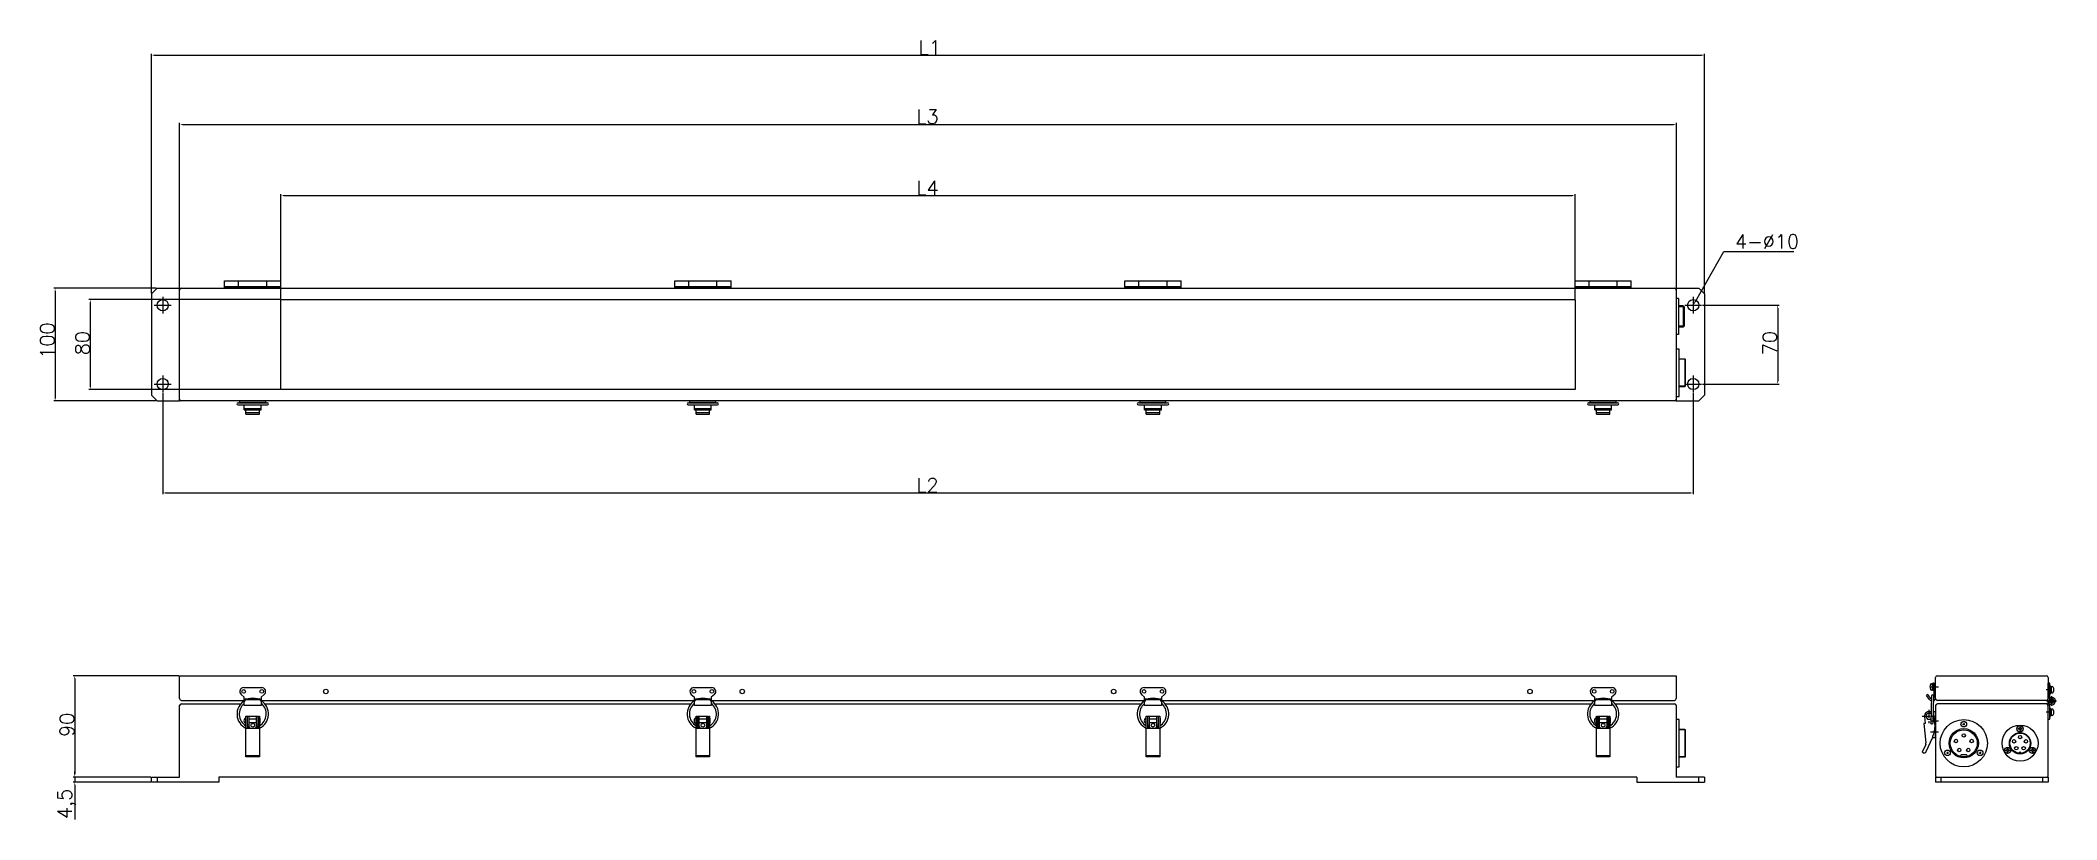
# Model space of a CAD drawing. Extents: x 926 to 2718, y 570 to 1262.
import ezdxf

# ---------------------------------------------------------------- set-up
doc = ezdxf.new("R2010")
doc.units = 0
for name, pattern in [('CENTER', [2, 1.25, -0.25, 0.25, -0.25]), ('CENTER2', [10, 7, -1, 1, -1]), ('HIDDEN', [0.375, 0.25, -0.125])]:
    doc.linetypes.add(name, pattern=pattern)
doc.layers.get('0').update_dxf_attribs({"linetype": 'CONTINUOUS'})
doc.layers.get('DEFPOINTS').update_dxf_attribs({"linetype": 'CONTINUOUS'})
doc.layers.add('HLST', color=7, linetype='CONTINUOUS')
doc.styles.get("Standard").update_dxf_attribs({"font": 'txt', "bigfont": 'extfont2.shx'})
doc.dimstyles.get("Standard").update_dxf_attribs({"dimtxt": 2.5, "dimasz": 2.5, "dimexe": 1.25, "dimexo": 0.625, "dimtad": 1, "dimcen": 2.5, "dimazin": 3, "dimtfac": 1, "dimtmove": 0, "dimatfit": 3})

# ---------------------------------------------------------------- blocks, each defined once
blk = doc.blocks.new('A$C368937F0')
at = {"layer": 'HLST'}
for p, q in [((25, 94.5), (1355, 94.5)), ((25, 74.1), (25, 94.5)), ((1355, 94.5), (1355, 74.1)), ((26.6, 72.5), (82.5, 72.5)), ((79.7, 77.8), (82.5, 75.5)), ((82, 84), (98, 84)), ((82.5, 68), (82.5, 75.5)), ((84, 73.8), (96, 73.8)), ((96, 73), (84, 73)), ((100.3, 77.8), (97.5, 75.5)), ((97.5, 75.5), (97.5, 68)), ((97.5, 72.5), (482.5, 72.5)), ((479.7, 77.8), (482.5, 75.5)), ((482, 84), (498, 84)), ((482.5, 68), (482.5, 75.5)), ((484, 73.8), (496, 73.8)), ((496, 73), (484, 73)), ((500.3, 77.8), (497.5, 75.5)), ((497.5, 75.5), (497.5, 68)), ((497.5, 72.5), (882.5, 72.5)), ((879.7, 77.8), (882.5, 75.5)), ((882, 84), (898, 84)), ((882.5, 68), (882.5, 75.5)), ((884, 73.8), (896, 73.8)), ((896, 73), (884, 73)), ((900.3, 77.8), (897.5, 75.5)), ((897.5, 75.5), (897.5, 68)), ((897.5, 72.5), (1282.5, 72.5)), ((1279.7, 77.8), (1282.5, 75.5)), ((1282, 84), (1298, 84)), ((1282.5, 68), (1282.5, 75.5)), ((1284, 73.8), (1296, 73.8)), ((1296, 73), (1284, 73)), ((1300.3, 77.8), (1297.5, 75.5)), ((1297.5, 75.5), (1297.5, 68)), ((1297.5, 72.5), (1353.4, 72.5)), ((25, 4.5), (25, 67.9)), ((26.6, 69.5), (79.3, 69.5)), ((97.5, 68), (82.5, 68)), ((84, 58.5), (85, 58.5)), ((84, 22.5), (84, 58.5)), ((85, 58.5), (85, 48)), ((85.5, 56), (85, 56)), ((85.5, 58.5), (94.5, 58.5)), ((85.5, 49.4), (85.5, 58.5)), ((86.5, 58.5), (86.5, 49)), ((93.5, 56), (86.5, 56)), ((93.5, 49), (93.5, 58.5)), ((94.5, 58.5), (94.5, 49.4)), ((95, 56), (94.5, 56)), ((95, 58.5), (96, 58.5)), ((95, 48), (95, 58.5)), ((96, 58.5), (96, 22.5)), ((96.6, 56.7), (96, 56.7)), ((96.6, 52.3), (96.6, 56.7)), ((100.7, 69.5), (479.3, 69.5)), ((497.5, 68), (482.5, 68)), ((484, 58.5), (485, 58.5)), ((484, 22.5), (484, 58.5)), ((485, 58.5), (485, 48)), ((485.5, 56), (485, 56)), ((485.5, 58.5), (494.5, 58.5)), ((485.5, 49.4), (485.5, 58.5)), ((486.5, 58.5), (486.5, 49)), ((493.5, 56), (486.5, 56)), ((493.5, 49), (493.5, 58.5)), ((494.5, 58.5), (494.5, 49.4)), ((495, 56), (494.5, 56)), ((495, 58.5), (496, 58.5)), ((495, 48), (495, 58.5)), ((496, 58.5), (496, 22.5)), ((496.6, 56.7), (496, 56.7)), ((496.6, 52.3), (496.6, 56.7)), ((500.7, 69.5), (879.3, 69.5)), ((897.5, 68), (882.5, 68)), ((884, 58.5), (885, 58.5)), ((884, 22.5), (884, 58.5)), ((885, 58.5), (885, 48)), ((885.5, 56), (885, 56)), ((885.5, 58.5), (894.5, 58.5)), ((885.5, 49.4), (885.5, 58.5)), ((886.5, 58.5), (886.5, 49)), ((893.5, 56), (886.5, 56)), ((893.5, 49), (893.5, 58.5)), ((894.5, 58.5), (894.5, 49.4)), ((895, 56), (894.5, 56)), ((895, 58.5), (896, 58.5)), ((895, 48), (895, 58.5)), ((896, 58.5), (896, 22.5)), ((896.6, 56.7), (896, 56.7)), ((896.6, 52.3), (896.6, 56.7)), ((900.7, 69.5), (1279.3, 69.5)), ((1297.5, 68), (1282.5, 68)), ((1284, 58.5), (1285, 58.5)), ((1284, 22.5), (1284, 58.5)), ((1285, 58.5), (1285, 48)), ((1285.5, 56), (1285, 56)), ((1285.5, 58.5), (1294.5, 58.5)), ((1285.5, 49.4), (1285.5, 58.5)), ((1286.5, 58.5), (1286.5, 49)), ((1293.5, 56), (1286.5, 56)), ((1293.5, 49), (1293.5, 58.5)), ((1294.5, 58.5), (1294.5, 49.4)), ((1295, 56), (1294.5, 56)), ((1295, 58.5), (1296, 58.5)), ((1295, 48), (1295, 58.5)), ((1296, 58.5), (1296, 22.5)), ((1296.6, 56.7), (1296, 56.7)), ((1296.6, 52.3), (1296.6, 56.7)), ((1300.7, 69.5), (1353.4, 69.5)), ((1355, 67.9), (1355, 4.5)), ((1357.5, 55.5), (1355, 55.5)), ((1355, 55.5), (1355, 13.5)), ((1357.5, 13.5), (1357.5, 55.5)), ((84, 48), (96, 48)), ((85, 53), (85.5, 53)), ((86.5, 50.5), (85.5, 50.5)), ((86.5, 53), (93.5, 53)), ((94.5, 50.5), (93.5, 50.5)), ((94.5, 53), (95, 53)), ((96, 52.3), (96.6, 52.3)), ((484, 48), (496, 48)), ((485, 53), (485.5, 53)), ((486.5, 50.5), (485.5, 50.5)), ((486.5, 53), (493.5, 53)), ((494.5, 50.5), (493.5, 50.5)), ((494.5, 53), (495, 53)), ((496, 52.3), (496.6, 52.3)), ((884, 48), (896, 48)), ((885, 53), (885.5, 53)), ((886.5, 50.5), (885.5, 50.5)), ((886.5, 53), (893.5, 53)), ((894.5, 50.5), (893.5, 50.5)), ((894.5, 53), (895, 53)), ((896, 52.3), (896.6, 52.3)), ((1284, 48), (1296, 48)), ((1285, 53), (1285.5, 53)), ((1286.5, 50.5), (1285.5, 50.5)), ((1286.5, 53), (1293.5, 53)), ((1294.5, 50.5), (1293.5, 50.5)), ((1294.5, 53), (1295, 53)), ((1296, 52.3), (1296.6, 52.3)), ((1357.5, 47), (1362.5, 47)), ((1363, 46.5), (1357.5, 46.5)), ((1362.5, 47), (1362.5, 22)), ((1362.5, 47), (1363, 46.5)), ((1363, 46.5), (1363, 22.5)), ((85, 22.5), (84, 22.5)), ((95.4, 23.3), (84.6, 23.3)), ((85, 22.8), (95, 22.8)), ((85, 22.8), (85, 22.5)), ((95, 22.5), (95, 22.8)), ((96, 22.5), (95, 22.5)), ((485, 22.5), (484, 22.5)), ((495.4, 23.3), (484.6, 23.3)), ((485, 22.8), (495, 22.8)), ((485, 22.8), (485, 22.5)), ((495, 22.5), (495, 22.8)), ((496, 22.5), (495, 22.5)), ((885, 22.5), (884, 22.5)), ((895.4, 23.3), (884.6, 23.3)), ((885, 22.8), (895, 22.8)), ((885, 22.8), (885, 22.5)), ((895, 22.5), (895, 22.8)), ((896, 22.5), (895, 22.5)), ((1285, 22.5), (1284, 22.5)), ((1295.4, 23.3), (1284.6, 23.3)), ((1285, 22.8), (1295, 22.8)), ((1285, 22.8), (1285, 22.5)), ((1295, 22.5), (1295, 22.8)), ((1296, 22.5), (1295, 22.5)), ((1363, 22.5), (1357.5, 22.5)), ((1362.5, 22), (1357.5, 22)), ((1363, 22.5), (1362.5, 22)), ((0, 0), (0, 4.5)), ((0, 4.5), (25, 4.5)), ((5, 4.5), (5, 0)), ((60, 4.5), (60, 0)), ((1320, 4.5), (60, 4.5)), ((1320, 4.5), (1320, 0)), ((1355, 13.5), (1357.5, 13.5)), ((1380, 4.5), (1355, 4.5)), ((1375, 0), (1375, 4.5)), ((1380, 4.5), (1380, 0)), ((60, 0), (0, 0)), ((1320, 0), (1380, 0))]:
    blk.add_line(p, q, dxfattribs=at)
for centre, radius in [((82, 80.5), 1.6), ((98, 80.5), 1.6), ((155, 80.5), 2), ((482, 80.5), 1.6), ((498, 80.5), 1.6), ((525, 80.5), 2), ((855, 80.5), 2), ((882, 80.5), 1.6), ((898, 80.5), 1.6), ((1225, 80.5), 2), ((1282, 80.5), 1.6), ((1298, 80.5), 1.6), ((90, 50.5), 1.6), ((490, 50.5), 1.6), ((890, 50.5), 1.6), ((1290, 50.5), 1.6)]:
    blk.add_circle(centre, radius, dxfattribs=at)
for centre, radius, start, end in [((26.6, 74.1), 1.6, 180, 270), ((90, 60.5), 14, 122.3924, 244.6231), ((82, 80.5), 3.5, 90, 229.8595), ((84, 72.3), 1.5, 90, 180), ((84, 71.5), 1.5, 90, 180), ((90, 60.5), 14, 72.5423, 107.4577), ((96, 72.3), 1.5, 0, 90), ((96, 71.5), 1.5, 0, 90), ((90, 60.5), 14, 295.3769, 57.6076), ((98, 80.5), 3.5, 310.1405, 90), ((490, 60.5), 14, 122.3924, 244.6231), ((482, 80.5), 3.5, 90, 229.8595), ((484, 72.3), 1.5, 90, 180), ((484, 71.5), 1.5, 90, 180), ((490, 60.5), 14, 72.5423, 107.4577), ((496, 72.3), 1.5, 0, 90), ((496, 71.5), 1.5, 0, 90), ((490, 60.5), 14, 295.3769, 57.6076), ((498, 80.5), 3.5, 310.1405, 90), ((890, 60.5), 14, 122.3924, 244.6231), ((882, 80.5), 3.5, 90, 229.8595), ((884, 72.3), 1.5, 90, 180), ((884, 71.5), 1.5, 90, 180), ((890, 60.5), 14, 72.5423, 107.4577), ((896, 72.3), 1.5, 0, 90), ((896, 71.5), 1.5, 0, 90), ((890, 60.5), 14, 295.3769, 57.6076), ((898, 80.5), 3.5, 310.1405, 90), ((1290, 60.5), 14, 122.3924, 244.6231), ((1282, 80.5), 3.5, 90, 229.8595), ((1284, 72.3), 1.5, 90, 180), ((1284, 71.5), 1.5, 90, 180), ((1290, 60.5), 14, 72.5423, 107.4577), ((1296, 72.3), 1.5, 0, 90), ((1296, 71.5), 1.5, 0, 90), ((1290, 60.5), 14, 295.3769, 57.6076), ((1298, 80.5), 3.5, 310.1405, 90), ((1353.4, 74.1), 1.6, 270, 0), ((26.6, 67.9), 1.6, 90, 180), ((90, 60.5), 12, 128.6822, 240), ((85.1, 54.5), 2.92, 112.6199, 247.3801), ((90, 60.5), 12, 300, 51.3178), ((490, 60.5), 12, 128.6822, 240), ((485.1, 54.5), 2.92, 112.6199, 247.3801), ((490, 60.5), 12, 300, 51.3178), ((890, 60.5), 12, 128.6822, 240), ((885.1, 54.5), 2.92, 112.6199, 247.3801), ((890, 60.5), 12, 300, 51.3178), ((1290, 60.5), 12, 128.6822, 240), ((1285.1, 54.5), 2.92, 112.6199, 247.3801), ((1290, 60.5), 12, 300, 51.3178), ((1353.4, 67.9), 1.6, 0, 90), ((90, 60.5), 12, 245.3757, 254.3815), ((86.5, 48), 1, 2.2415, 177.7602), ((93.5, 48), 1, 0, 177.7585), ((90, 60.5), 12, 285.6185, 294.6243), ((490, 60.5), 12, 245.3757, 254.3815), ((486.5, 48), 1, 2.2415, 177.7602), ((493.5, 48), 1, 0, 177.7585), ((490, 60.5), 12, 285.6185, 294.6243), ((890, 60.5), 12, 245.3757, 254.3815), ((886.5, 48), 1, 2.2415, 177.7602), ((893.5, 48), 1, 0, 177.7585), ((890, 60.5), 12, 285.6185, 294.6243), ((1290, 60.5), 12, 245.3757, 254.3815), ((1286.5, 48), 1, 2.2415, 177.7602), ((1293.5, 48), 1, 0, 177.7585), ((1290, 60.5), 12, 285.6185, 294.6243), ((84.6, 22.7), 0.6, 90, 180), ((95.4, 22.7), 0.6, 0, 90), ((484.6, 22.7), 0.6, 90, 180), ((495.4, 22.7), 0.6, 0, 90), ((884.6, 22.7), 0.6, 90, 180), ((895.4, 22.7), 0.6, 0, 90), ((1284.6, 22.7), 0.6, 90, 180), ((1295.4, 22.7), 0.6, 0, 90)]:
    blk.add_arc(centre, radius, start, end, dxfattribs=at)
blk = doc.blocks.new('A$C65B94820')
at = {"layer": 'HLST'}
for p, q in [((5, 111.9), (0, 106.9)), ((5, 111.9), (25, 111.9)), ((25, 111.9), (1355, 111.9)), ((25, 11.9), (25, 111.9)), ((25, 13.5), (25, 110.3)), ((26.6, 111.9), (1353.4, 111.9)), ((65, 111.9), (65, 118.4)), ((65, 118.4), (115, 118.4)), ((65, 113.4), (115, 113.4)), ((115, 111.9), (65, 111.9)), ((77.5, 113.4), (77.5, 118.4)), ((102.5, 113.4), (102.5, 118.4)), ((115, 111.9), (115, 118.4)), ((465, 111.9), (465, 118.4)), ((465, 118.4), (515, 118.4)), ((465, 113.4), (515, 113.4)), ((515, 111.9), (465, 111.9)), ((477.5, 113.4), (477.5, 118.4)), ((502.5, 113.4), (502.5, 118.4)), ((515, 111.9), (515, 118.4)), ((865, 111.9), (865, 118.4)), ((865, 118.4), (915, 118.4)), ((865, 113.4), (915, 113.4)), ((915, 111.9), (865, 111.9)), ((877.5, 113.4), (877.5, 118.4)), ((902.5, 113.4), (902.5, 118.4)), ((915, 111.9), (915, 118.4)), ((1265, 111.9), (1265, 118.4)), ((1265, 118.4), (1315, 118.4)), ((1265, 113.4), (1315, 113.4)), ((1315, 111.9), (1265, 111.9)), ((1277.5, 113.4), (1277.5, 118.4)), ((1302.5, 113.4), (1302.5, 118.4)), ((1315, 111.9), (1315, 118.4)), ((1355, 111.9), (1355, 11.9)), ((1355, 111.9), (1375, 111.9)), ((1355, 110.3), (1355, 13.5)), ((1375, 111.9), (1380, 106.9)), ((0, 106.9), (0, 16.9)), ((2.5, 96.9), (17.5, 96.9)), ((10, 104.4), (10, 89.4)), ((115, 101.9), (1265, 101.9)), ((115, 21.9), (115, 101.9)), ((1265, 101.9), (1265, 21.9)), ((1357, 102.9), (1355, 102.9)), ((1355, 102.9), (1355, 70.9)), ((1357, 102.9), (1357, 70.9)), ((1361, 96.4), (1357, 96.4)), ((1362, 95.4), (1357, 95.4)), ((1361, 96.4), (1361, 77.4)), ((1361, 96.4), (1362, 95.4)), ((1362, 95.4), (1362, 78.4)), ((1362, 95.4), (1362, 78.4)), ((1362.5, 96.9), (1377.5, 96.9)), ((1370, 104.4), (1370, 89.4)), ((1380, 106.9), (1380, 16.9)), ((1362, 78.4), (1357, 78.4)), ((1361, 77.4), (1357, 77.4)), ((1361, 77.4), (1362, 78.4)), ((1357, 70.9), (1355, 70.9)), ((1357.5, 57.9), (1355, 57.9)), ((1355, 57.9), (1355, 15.9)), ((1357.5, 15.9), (1357.5, 57.9)), ((1357.5, 49.4), (1362.5, 49.4)), ((1363, 48.9), (1357.5, 48.9)), ((1362.5, 49.4), (1362.5, 24.4)), ((1362.5, 49.4), (1363, 48.9)), ((1363, 48.9), (1363, 24.9)), ((2.5, 26.9), (17.5, 26.9)), ((10, 34.4), (10, 19.4)), ((1265, 21.9), (115, 21.9)), ((1363, 24.9), (1357.5, 24.9)), ((1362.5, 24.4), (1357.5, 24.4)), ((1362.5, 26.9), (1377.5, 26.9)), ((1363, 24.9), (1362.5, 24.4)), ((1370, 34.4), (1370, 19.4)), ((0, 16.9), (5, 11.9)), ((5, 11.9), (25, 11.9)), ((1355, 11.9), (25, 11.9)), ((1353.4, 11.9), (26.6, 11.9)), ((77, 10.3), (103, 10.3)), ((77, 8.3), (103, 8.3)), ((78.5, 10.4), (78.5, 11.9)), ((78.5, 11.9), (101.5, 11.9)), ((78.5, 10.4), (101.5, 10.4)), ((82.5, 3.9), (82.5, 8.3)), ((82.5, 5.1), (97.5, 5.1)), ((82.5, 3.9), (97.5, 3.9)), ((84, 0), (84, 3.9)), ((84, 1.5), (96, 1.5)), ((96, 0), (96, 3.9)), ((97.5, 3.9), (97.5, 8.3)), ((101.5, 10.4), (101.5, 11.9)), ((104, 8.3), (104, 8.3)), ((477, 10.3), (503, 10.3)), ((477, 8.3), (503, 8.3)), ((478.5, 10.4), (478.5, 11.9)), ((478.5, 11.9), (501.5, 11.9)), ((478.5, 10.4), (501.5, 10.4)), ((482.5, 3.9), (482.5, 8.3)), ((482.5, 5.1), (497.5, 5.1)), ((482.5, 3.9), (497.5, 3.9)), ((484, 0), (484, 3.9)), ((484, 1.5), (496, 1.5)), ((496, 0), (496, 3.9)), ((497.5, 3.9), (497.5, 8.3)), ((501.5, 10.4), (501.5, 11.9)), ((504, 8.3), (504, 8.3)), ((877, 10.3), (903, 10.3)), ((877, 8.3), (903, 8.3)), ((878.5, 10.4), (878.5, 11.9)), ((878.5, 11.9), (901.5, 11.9)), ((878.5, 10.4), (901.5, 10.4)), ((882.5, 3.9), (882.5, 8.3)), ((882.5, 5.1), (897.5, 5.1)), ((882.5, 3.9), (897.5, 3.9)), ((884, 0), (884, 3.9)), ((884, 1.5), (896, 1.5)), ((896, 0), (896, 3.9)), ((897.5, 3.9), (897.5, 8.3)), ((901.5, 10.4), (901.5, 11.9)), ((904, 8.3), (904, 8.3)), ((1277, 10.3), (1303, 10.3)), ((1277, 8.3), (1303, 8.3)), ((1278.5, 10.4), (1278.5, 11.9)), ((1278.5, 11.9), (1301.5, 11.9)), ((1278.5, 10.4), (1301.5, 10.4)), ((1282.5, 3.9), (1282.5, 8.3)), ((1282.5, 5.1), (1297.5, 5.1)), ((1282.5, 3.9), (1297.5, 3.9)), ((1284, 0), (1284, 3.9)), ((1284, 1.5), (1296, 1.5)), ((1296, 0), (1296, 3.9)), ((1297.5, 3.9), (1297.5, 8.3)), ((1301.5, 10.4), (1301.5, 11.9)), ((1304, 8.3), (1304, 8.3)), ((1355, 15.9), (1357.5, 15.9)), ((1355, 11.9), (1375, 11.9)), ((1375, 11.9), (1380, 16.9)), ((84, 0), (96, 0)), ((484, 0), (496, 0)), ((884, 0), (896, 0)), ((1284, 0), (1296, 0))]:
    blk.add_line(p, q, dxfattribs=at)
for centre in [(10, 96.9), (1370, 96.9), (10, 26.9), (1370, 26.9)]:
    blk.add_circle(centre, 5, dxfattribs=at)
for centre, radius, start, end in [((26.6, 110.3), 1.6, 90, 180), ((1353.4, 110.3), 1.6, 0, 90), ((26.6, 13.5), 1.6, 180, 270), ((77, 9.3), 1, 90, 270), ((103, 9.3), 1, 270, 90), ((477, 9.3), 1, 90, 270), ((503, 9.3), 1, 270, 90), ((877, 9.3), 1, 90, 270), ((903, 9.3), 1, 270, 90), ((1277, 9.3), 1, 90, 270), ((1303, 9.3), 1, 270, 90), ((1353.4, 13.5), 1.6, 270, 0)]:
    blk.add_arc(centre, radius, start, end, dxfattribs=at)
blk = doc.blocks.new('A$C2DA26593')
at = {"layer": 'HLST'}
for p, q in [((11.9, 74.1), (11.9, 92.9)), ((13.5, 94.5), (110.3, 94.5)), ((111.9, 92.9), (111.9, 74.1)), ((110.3, 72.5), (13.5, 72.5)), ((11.9, 67.9), (11.9, 5.5)), ((110.3, 69.5), (13.5, 69.5)), ((111.9, 5.5), (111.9, 67.9)), ((113.4, 58), (113.9, 58)), ((35.9, 51.5), (37.9, 51.5)), ((36.9, 52.5), (36.9, 50.5)), ((21.4, 26), (23.4, 26)), ((22.4, 27), (22.4, 25)), ((33.9, 23.5), (34.9, 24.5)), ((34.9, 24.5), (38.9, 24.5)), ((38.9, 24.5), (39.9, 23.5)), ((50.4, 26), (52.4, 26)), ((51.4, 27), (51.4, 25)), ((11.9, 4.5), (11.9, 0)), ((11.9, 4.5), (111.9, 4.5)), ((12.9, 4.5), (110.9, 4.5)), ((16.9, 0), (16.9, 4.5)), ((106.9, 4.5), (106.9, 0)), ((111.9, 4.5), (111.9, 0)), ((111.9, 0), (11.9, 0))]:
    blk.add_line(p, q, dxfattribs=at)
at = {"layer": 'HLST', "color": 7, "linetype": 'CONTINUOUS'}
for p, q in [((5.1, 77.8), (3.9, 77)), ((6.4, 73.3), (3.9, 77)), ((7.6, 74.2), (5.1, 77.8)), ((8.3, 76.5), (7.6, 52.1)), ((9.6, 52.7), (10.3, 76.4)), ((10.4, 88), (10.4, 75)), ((10.4, 88), (11.9, 88)), ((11.9, 79.5), (10.4, 79.5)), ((11.9, 75), (11.9, 88)), ((113.4, 88), (111.9, 88)), ((111.9, 56), (111.9, 88)), ((113.4, 73), (113.4, 88)), ((114, 73.7), (113.4, 74.7)), ((1.9, 58.1), (2.5, 52.1)), ((7.9, 62.5), (5.9, 62.5)), ((11.9, 62.5), (9.9, 62.5)), ((11.9, 39.5), (11.9, 62.5)), ((113.4, 68.3), (111.9, 68.3)), ((111.9, 56), (113.4, 56)), ((113.4, 56), (113.4, 69.3)), ((2.5, 52.1), (1.5, 52)), ((1.5, 52), (3.3, 34.9)), ((3.6, 27.1), (9.3, 39.9)), ((10.4, 39.5), (11.9, 39.5)), ((3.1, 33.4), (0, 26.5)), ((0.9, 26.1), (0, 26.5))]:
    blk.add_line(p, q, dxfattribs=at)
at = {"layer": 'HLST', "color": 2, "linetype": 'CENTER2'}
for p, q in [((7.3, 84.5), (14.5, 84.5)), ((0, 58.5), (11, 58.5)), ((5.9, 64.2), (5.9, 52.4)), ((7.3, 54.5), (14.5, 54.5)), ((7.3, 44.5), (14.5, 44.5))]:
    blk.add_line(p, q, dxfattribs=at)
at = {"layer": 'HLST', "color": 0, "linetype": 'BYBLOCK'}
for p, q in [((8.2, 87.3), (9.2, 87.3)), ((9.2, 81.7), (8.2, 81.7)), ((9.9, 87.5), (9.2, 87.5)), ((9.2, 87.5), (9.2, 81.6)), ((9.2, 81.7), (9.2, 87.3)), ((9.9, 84.5), (9.2, 85.5)), ((9.2, 85), (9.9, 84)), ((9.2, 81.6), (9.9, 81.6)), ((10.4, 88), (9.9, 88)), ((9.9, 88), (9.9, 81)), ((9.9, 81.6), (9.9, 87.5)), ((9.9, 81), (10.4, 81)), ((10.4, 81), (10.4, 88)), ((113.4, 85.5), (113.4, 78.5)), ((113.9, 85.5), (113.4, 85.5)), ((113.4, 78.5), (113.9, 78.5)), ((113.9, 78.5), (113.9, 85.5)), ((113.9, 85), (113.9, 79.1)), ((114.6, 85), (113.9, 85)), ((114.6, 81.5), (113.9, 82.5)), ((113.9, 82), (114.6, 81)), ((113.9, 79.1), (114.6, 79.1)), ((114.6, 79.1), (114.6, 85)), ((114.6, 84.8), (114.6, 79.2)), ((114.6, 84.8), (115.5, 84.8)), ((115.5, 79.2), (114.6, 79.2)), ((113.4, 65.5), (113.4, 58.5)), ((113.9, 65.5), (113.4, 65.5)), ((113.4, 58.5), (113.9, 58.5)), ((113.9, 58.5), (113.9, 65.5)), ((113.9, 65), (113.9, 59.1)), ((114.6, 65), (113.9, 65)), ((114.6, 61.5), (113.9, 62.5)), ((113.9, 62), (114.6, 61)), ((113.9, 59.1), (114.6, 59.1)), ((114.6, 59.1), (114.6, 65)), ((114.6, 64.8), (114.6, 59.2)), ((114.6, 64.8), (115.5, 64.8)), ((115.5, 59.2), (114.6, 59.2)), ((86.3, 47.6), (85.2, 47.6)), ((85.2, 47), (85.2, 47.6)), ((86.3, 47), (85.2, 47)), ((87.2, 48.9), (86.6, 48.9)), ((86.6, 48.9), (86.6, 47.9)), ((86.6, 46.7), (86.6, 45.6)), ((87.2, 45.6), (86.6, 45.6)), ((87.2, 48.9), (87.2, 47.9)), ((87.2, 46.7), (87.2, 45.6)), ((88.5, 47.6), (87.5, 47.6)), ((88.5, 47), (87.5, 47)), ((88.5, 47.6), (88.5, 47)), ((75.2, 28.4), (74.2, 28.4)), ((74.2, 27.8), (74.2, 28.4)), ((75.2, 27.8), (74.2, 27.8)), ((76.1, 29.8), (75.5, 29.8)), ((75.5, 29.8), (75.5, 28.7)), ((75.5, 27.5), (75.5, 26.5)), ((76.1, 26.5), (75.5, 26.5)), ((76.1, 29.8), (76.1, 28.7)), ((76.1, 27.5), (76.1, 26.5)), ((77.5, 28.4), (76.4, 28.4)), ((77.5, 27.8), (76.4, 27.8)), ((77.5, 28.4), (77.5, 27.8)), ((97.3, 28.4), (96.3, 28.4)), ((96.3, 27.8), (96.3, 28.4)), ((97.3, 27.8), (96.3, 27.8)), ((98.2, 29.8), (97.6, 29.8)), ((97.6, 29.8), (97.6, 28.7)), ((97.6, 27.5), (97.6, 26.5)), ((98.2, 26.5), (97.6, 26.5)), ((98.2, 29.8), (98.2, 28.7)), ((98.2, 27.5), (98.2, 26.5)), ((99.6, 28.4), (98.5, 28.4)), ((99.6, 27.8), (98.5, 27.8)), ((99.6, 28.4), (99.6, 27.8))]:
    blk.add_line(p, q, dxfattribs=at)
at = {"layer": 'HLST', "color": 2, "linetype": 'CENTER'}
for p, q in [((115, 82), (110.2, 82)), ((119.4, 72), (110.5, 72)), ((115.1, 67.6), (115.1, 76.3)), ((115, 62), (110.2, 62))]:
    blk.add_line(p, q, dxfattribs=at)
at = {"layer": 'HLST', "color": 7, "linetype": 'CONTINUOUS'}
blk.add_circle((115.1, 72), 2, dxfattribs=at)
at = {"layer": 'HLST', "color": 4, "linetype": 'HIDDEN'}
blk.add_circle((115.1, 72), 1.5, dxfattribs=at)
at = {"layer": 'HLST'}
for centre, radius in [((36.9, 34.5), 21), ((36.9, 51.5), 2.5), ((36.9, 34.5), 13), ((36.9, 34.5), 12), ((29.9, 36.5), 1.5), ((36.9, 41.5), 1.5), ((43.9, 36.5), 1.5), ((86.9, 34.5), 16), ((86.9, 34.5), 9.5), ((86.9, 34.5), 9), ((81.6, 36.2), 1.5), ((86.9, 40), 1.5), ((92.1, 36.2), 1.5), ((22.4, 26), 2.5), ((32.9, 28.5), 1.5), ((40.9, 28.5), 1.5), ((51.4, 26), 2.5), ((83.6, 30.1), 1.5), ((90.1, 30.1), 1.5)]:
    blk.add_circle(centre, radius, dxfattribs=at)
at = {"layer": 'HLST', "color": 0, "linetype": 'BYBLOCK'}
for centre in [(86.9, 47.3), (75.8, 28.1), (97.9, 28.1)]:
    blk.add_circle(centre, 2.75, dxfattribs=at)
at = {"layer": 'HLST'}
for centre, radius, start, end in [((13.5, 92.9), 1.6, 90, 180), ((110.3, 92.9), 1.6, 360, 90), ((13.5, 74.1), 1.6, 180, 270), ((110.3, 74.1), 1.6, 270, 0), ((13.5, 67.9), 1.6, 90, 180), ((110.3, 67.9), 1.6, 0, 90), ((86.9, 25.5), 1, 3.1847, 176.8153), ((12.9, 5.5), 1, 180, 270), ((110.9, 5.5), 1, 270, 0)]:
    blk.add_arc(centre, radius, start, end, dxfattribs=at)
at = {"layer": 'HLST', "color": 7, "linetype": 'CONTINUOUS'}
for centre, radius, start, end in [((8.9, 75), 3, 214.3441, 257.1469), ((8.9, 75), 1.5, 214.3441, 245.6533), ((9.3, 76.4), 1, 358.2, 178.2), ((8.9, 75), 3, 296.556, 0), ((8.9, 75), 1.5, 339.9862, 0), ((115.1, 72), 3.25, 180, 122.579), ((5.9, 58.5), 4, 59.7578, 186), ((5.9, 58.5), 2.7, 43.3229, 313.0771), ((-13.6, 50.1), 25, 337.7867, 20.9235), ((8.5, 52.7), 1.1, 142.2695, 355.1253), ((-13.6, 50.1), 25, 336, 337.7867), ((10.4, 40.5), 1, 196.1459, 270), ((1.7, 27.9), 2, 246, 336), ((0.3, 34.6), 3, 336, 6)]:
    blk.add_arc(centre, radius, start, end, dxfattribs=at)
at = {"layer": 'HLST', "color": 0, "linetype": 'BYBLOCK'}
for centre, radius, start, end in [((11.8, 84.5), 5, 153.2563, 206.7437), ((8.2, 86.3), 1, 90, 153.2563), ((8.2, 82.7), 1, 206.7437, 270), ((115.5, 83.8), 1, 26.7437, 90), ((115.5, 80.2), 1, 270, 333.2563), ((112, 82), 5, 333.2563, 26.7437), ((115.5, 63.8), 1, 26.7437, 90), ((115.5, 60.2), 1, 270, 333.2563), ((112, 62), 5, 333.2563, 26.7437), ((86.3, 47.9), 0.3, 270, 0), ((86.3, 46.7), 0.3, 0, 90), ((87.5, 47.9), 0.3, 180, 270), ((87.5, 46.7), 0.3, 90, 180), ((75.2, 28.7), 0.3, 270, 0), ((75.2, 27.5), 0.3, 0, 90), ((76.4, 28.7), 0.3, 180, 270), ((76.4, 27.5), 0.3, 90, 180), ((97.3, 28.7), 0.3, 270, 0), ((97.3, 27.5), 0.3, 0, 90), ((98.5, 28.7), 0.3, 180, 270), ((98.5, 27.5), 0.3, 90, 180)]:
    blk.add_arc(centre, radius, start, end, dxfattribs=at)
blk = doc.blocks.new('*U18')
at = {"color": 0}
blk.add_text('90', height=12.5, rotation=90, dxfattribs=at).set_placement((956.4, 643.7))
blk = doc.blocks.new('*D5')
at = {"color": 0}
for p, q in [((1049.5, 698.1), (955.7, 698.1)), ((957, 695.6), (957, 610.6)), ((1024.5, 608.1), (955.7, 608.1))]:
    blk.add_line(p, q, dxfattribs=at)
for points in [[(956.6, 695.6), (957.4, 695.6), (957, 698.1)], [(956.6, 610.6), (957.4, 610.6), (957, 608.1)]]:
    blk.add_solid(points, dxfattribs=at)
at = {"layer": 'DEFPOINTS', "color": 0}
for p in [(1050.2, 698.1), (957, 608.1), (1025.2, 608.1)]:
    blk.add_point(p, dxfattribs=at)
blk.add_blockref('*U18', (0, 0))
blk = doc.blocks.new('*U19')
at = {"color": 0}
blk.add_text('4,5', height=12.5, rotation=90, dxfattribs=at).set_placement((954.3, 570.9))
blk = doc.blocks.new('*D6')
at = {"color": 0}
for p, q in [((957, 610.6), (957, 613.1)), ((1024.5, 608.1), (955.7, 608.1)), ((1024.5, 603.6), (955.7, 603.6)), ((957, 608.1), (957, 603.6)), ((957, 601.1), (957, 570.3))]:
    blk.add_line(p, q, dxfattribs=at)
for points in [[(956.6, 610.6), (957.4, 610.6), (957, 608.1)], [(956.6, 601.1), (957.4, 601.1), (957, 603.6)]]:
    blk.add_solid(points, dxfattribs=at)
at = {"layer": 'DEFPOINTS', "color": 0}
for p in [(957, 603.6), (1025.2, 608.1), (1025.2, 603.6)]:
    blk.add_point(p, dxfattribs=at)
blk.add_blockref('*U19', (0, 0))
blk = doc.blocks.new('*U17')
at = {"color": 0}
blk.add_text('L4', height=12.5, dxfattribs=at).set_placement((1704.8, 1125.1))
blk = doc.blocks.new('*D7')
at = {"color": 0}
for p, q in [((1140.2, 1032.7), (1140.2, 1125.8)), ((1142.7, 1124.5), (2287.7, 1124.5)), ((2290.2, 1032.7), (2290.2, 1125.8))]:
    blk.add_line(p, q, dxfattribs=at)
for points in [[(1142.7, 1124.9), (1142.7, 1124.1), (1140.2, 1124.5)], [(2287.7, 1124.9), (2287.7, 1124.1), (2290.2, 1124.5)]]:
    blk.add_solid(points, dxfattribs=at)
at = {"layer": 'DEFPOINTS', "color": 0}
for p in [(2290.2, 1124.5), (1140.2, 1032.1), (2290.2, 1032.1)]:
    blk.add_point(p, dxfattribs=at)
blk.add_blockref('*U17', (0, 0))
blk = doc.blocks.new('*U16')
at = {"color": 0}
blk.add_text('L3', height=12.5, dxfattribs=at).set_placement((1704.8, 1188.3))
blk = doc.blocks.new('*D8')
at = {"color": 0}
for p, q in [((1050.2, 1042.7), (1050.2, 1189)), ((1052.7, 1187.7), (2377.7, 1187.7)), ((2380.2, 1042.7), (2380.2, 1189))]:
    blk.add_line(p, q, dxfattribs=at)
for points in [[(1052.7, 1188.1), (1052.7, 1187.3), (1050.2, 1187.7)], [(2377.7, 1188.1), (2377.7, 1187.3), (2380.2, 1187.7)]]:
    blk.add_solid(points, dxfattribs=at)
at = {"layer": 'DEFPOINTS', "color": 0}
for p in [(2380.2, 1187.7), (1050.2, 1042.1), (2380.2, 1042.1)]:
    blk.add_point(p, dxfattribs=at)
blk.add_blockref('*U16', (0, 0))
blk = doc.blocks.new('*U15')
at = {"color": 0}
blk.add_text('L1', height=12.5, dxfattribs=at).set_placement((1706.8, 1249.8))
blk = doc.blocks.new('*D9')
at = {"color": 0}
for p, q in [((1025.2, 1037.7), (1025.2, 1250.4)), ((1027.7, 1249.2), (2402.7, 1249.2)), ((2405.2, 1037.7), (2405.2, 1250.4))]:
    blk.add_line(p, q, dxfattribs=at)
for points in [[(1027.7, 1249.6), (1027.7, 1248.7), (1025.2, 1249.2)], [(2402.7, 1249.6), (2402.7, 1248.7), (2405.2, 1249.2)]]:
    blk.add_solid(points, dxfattribs=at)
at = {"layer": 'DEFPOINTS', "color": 0}
for p in [(2405.2, 1249.2), (1025.2, 1037.1), (2405.2, 1037.1)]:
    blk.add_point(p, dxfattribs=at)
blk.add_blockref('*U15', (0, 0))
blk = doc.blocks.new('*U14')
at = {"color": 0}
blk.add_text('L2', height=12.5, dxfattribs=at).set_placement((1704.8, 861.1))
blk = doc.blocks.new('*D10')
at = {"color": 0}
for p, q in [((1035.2, 948.9), (1035.2, 859.2)), ((2395.2, 948.9), (2395.2, 859.2)), ((1037.7, 860.4), (2392.7, 860.4))]:
    blk.add_line(p, q, dxfattribs=at)
for points in [[(1037.7, 860.9), (1037.7, 860), (1035.2, 860.4)], [(2392.7, 860.9), (2392.7, 860), (2395.2, 860.4)]]:
    blk.add_solid(points, dxfattribs=at)
at = {"layer": 'DEFPOINTS', "color": 0}
for p in [(1035.2, 949.6), (2395.2, 949.6), (2395.2, 860.4)]:
    blk.add_point(p, dxfattribs=at)
blk.add_blockref('*U14', (0, 0))
blk = doc.blocks.new('*U22')
at = {"color": 0}
blk.add_text('80', height=12.5, rotation=90, dxfattribs=at).set_placement((970.2, 982.7))
blk = doc.blocks.new('*D11')
at = {"color": 0}
for p, q in [((1139.5, 1032.1), (969.6, 1032.1)), ((970.8, 1029.6), (970.8, 954.6)), ((1139.5, 952.1), (969.6, 952.1))]:
    blk.add_line(p, q, dxfattribs=at)
for points in [[(970.4, 1029.6), (971.2, 1029.6), (970.8, 1032.1)], [(970.4, 954.6), (971.2, 954.6), (970.8, 952.1)]]:
    blk.add_solid(points, dxfattribs=at)
at = {"layer": 'DEFPOINTS', "color": 0}
for p in [(1140.2, 1032.1), (970.8, 952.1), (1140.2, 952.1)]:
    blk.add_point(p, dxfattribs=at)
blk.add_blockref('*U22', (0, 0))
blk = doc.blocks.new('*U21')
at = {"color": 0}
blk.add_text('100', height=12.5, rotation=90, dxfattribs=at).set_placement((938.9, 979.6))
blk = doc.blocks.new('*D12')
at = {"color": 0}
for p, q in [((1029.5, 1042.1), (938.3, 1042.1)), ((939.6, 1039.6), (939.6, 944.6)), ((1029.5, 942.1), (938.3, 942.1))]:
    blk.add_line(p, q, dxfattribs=at)
for points in [[(939.1, 1039.6), (940, 1039.6), (939.6, 1042.1)], [(939.1, 944.6), (940, 944.6), (939.6, 942.1)]]:
    blk.add_solid(points, dxfattribs=at)
at = {"layer": 'DEFPOINTS', "color": 0}
for p in [(1030.2, 1042.1), (939.6, 942.1), (1030.2, 942.1)]:
    blk.add_point(p, dxfattribs=at)
blk.add_blockref('*U21', (0, 0))
blk = doc.blocks.new('*U20')
at = {"color": 0}
blk.add_text('70', height=12.5, rotation=90, dxfattribs=at).set_placement((2469.6, 982.7))
blk = doc.blocks.new('*D13')
at = {"color": 0}
for p, q in [((2403.3, 1027.1), (2471.5, 1027.1)), ((2470.3, 1024.6), (2470.3, 959.6)), ((2403.3, 957.1), (2471.5, 957.1))]:
    blk.add_line(p, q, dxfattribs=at)
for points in [[(2469.8, 1024.6), (2470.7, 1024.6), (2470.3, 1027.1)], [(2469.8, 959.6), (2470.7, 959.6), (2470.3, 957.1)]]:
    blk.add_solid(points, dxfattribs=at)
at = {"layer": 'DEFPOINTS', "color": 0}
for p in [(2402.7, 1027.1), (2402.7, 957.1), (2470.3, 957.1)]:
    blk.add_point(p, dxfattribs=at)
blk.add_blockref('*U20', (0, 0))
blk = doc.blocks.new('*U23')
at = {"linetype": 'BYBLOCK'}
blk.add_line((2422.4, 1074.9), (2430.4, 1074.9), dxfattribs=at)
for points in [[(2397.1, 1030.5), (2422.4, 1074.9)], [(2430.4, 1074.9), (2484.5, 1074.9)]]:
    blk.add_lwpolyline(points, dxfattribs=at)
blk.add_solid([(2397.7, 1030.2), (2395.2, 1027.1), (2396.6, 1030.9)])
blk.add_text('4-∅10', height=12.5).set_placement((2432.4, 1077.4))

msp = doc.modelspace()

# ---------------------------------------------------------------- block references
for name, p in [('*U23', (0, 0)), ('A$C65B94820', (1025.17, 930.204)), ('A$C368937F0', (1025.17, 603.613)), ('A$C2DA26593', (2598.718, 603.613))]:
    msp.add_blockref(name, p)

# ---------------------------------------------------------------- dimensions: what is measured, and where the dimension line sits
for base, p1, p2, text, picture, middle in [((2405.17, 1249.162), (1025.17, 1037.065), (2405.17, 1037.065), 'L1', '*D9', (1715.17, 1256.037)), ((2380.17, 1187.713), (1050.17, 1042.065), (2380.17, 1042.065), 'L3', '*D8', (1715.17, 1194.588)), ((2395.167, 860.439), (1035.17, 949.565), (2395.167, 949.565), 'L2', '*D10', (1715.169, 867.314))]:
    dim = msp.add_linear_dim(base=base, p1=p1, p2=p2, text=text, dimstyle='Standard', override={"dimtxt": 12.5})
    dim.commit()
    dim.dimension.update_dxf_attribs({"geometry": picture, "text_midpoint": middle})
dim = msp.add_linear_dim(base=(2290.17, 1124.506), p1=(1140.17, 1032.065), p2=(2290.17, 1032.065), text='L4', dimstyle='Standard', override={"dimtxt": 12.5})
dim.commit()
dim.dimension.update_dxf_attribs({"geometry": '*D7', "text_midpoint": (1715.17, 1124.506), "dimtype": 128})
for base, p1, p2, override, picture, middle in [((939.555, 942.065), (1030.17, 1042.065), (1030.17, 942.065), {"dimtxt": 12.5, "dimtfill": 1}, '*D12', (932.68, 992.065)), ((970.825, 952.065), (1140.17, 1032.065), (1140.17, 952.065), {"dimtxt": 12.5, "dimtfill": 1}, '*D11', (963.95, 992.065)), ((2470.258, 957.065), (2402.67, 1027.065), (2402.667, 957.065), {"dimtxt": 12.5, "dimtfill": 1}, '*D13', (2463.383, 992.065)), ((956.992, 608.113), (1050.17, 698.113), (1025.17, 608.113), {"dimtxt": 12.5}, '*D5', (950.117, 653.113)), ((956.992, 603.613), (1025.17, 608.113), (1025.17, 603.613), {"dimtxt": 12.5}, '*D6', (949.075, 584.446))]:
    dim = msp.add_linear_dim(base=base, p1=p1, p2=p2, angle=90, dimstyle='Standard', override=override)
    dim.commit()
    dim.dimension.update_dxf_attribs({"geometry": picture, "text_midpoint": middle})

doc.saveas('drawing.dxf')
